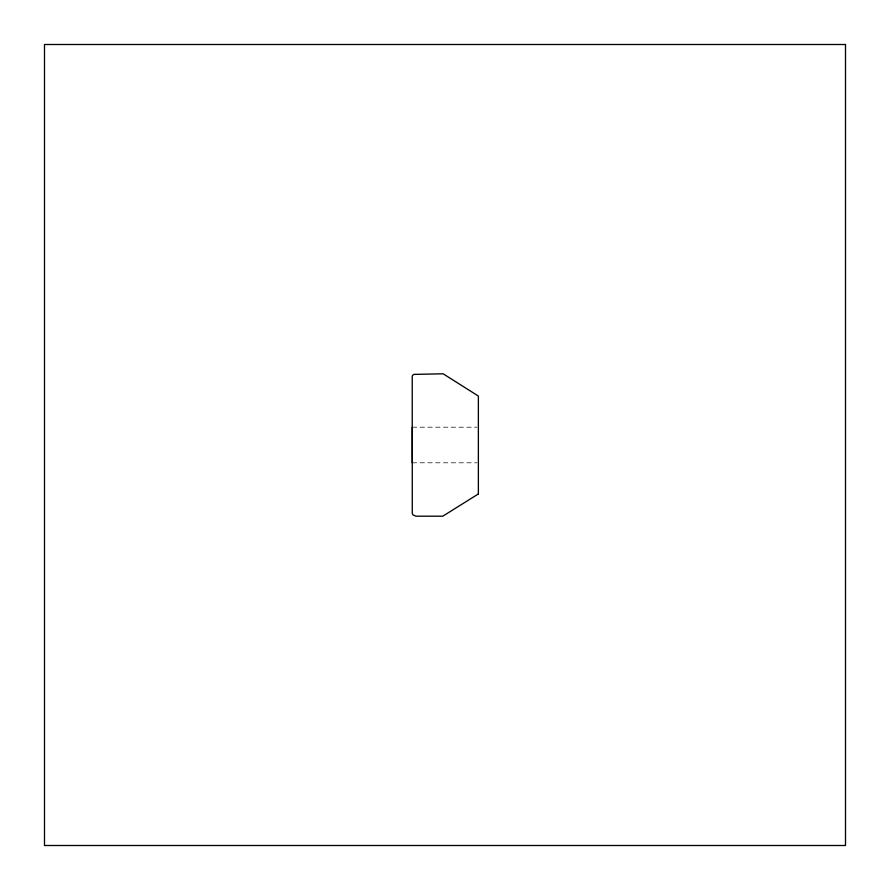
<?xml version="1.0" encoding="UTF-8"?>
<svg xmlns="http://www.w3.org/2000/svg" width="890" height="890" viewBox="0 0 890 890"><rect width="100%" height="100%" fill="white"/><g stroke="black" fill="none" stroke-linecap="round" stroke-linejoin="round"><path stroke-width="0.67" stroke-dasharray="4.45 3.34" d="M412.259 427.2L476.995 427.2M412.259 462.8L476.995 462.8"/><path stroke-width="1.33" d="M412.259 427.2L412.27 462.8M478.375 493.95L442.775 516.2L416.075 516.2L412.927 514.898L412.281 513.319L412.226 376.025A4.45 4.45 0 0 1 413.85 374.401L443.131 373.8L478.375 396.05L478.375 493.95M845.5 44.5L44.5 44.5L44.5 845.5L845.5 845.5L845.5 44.5"/></g></svg>
